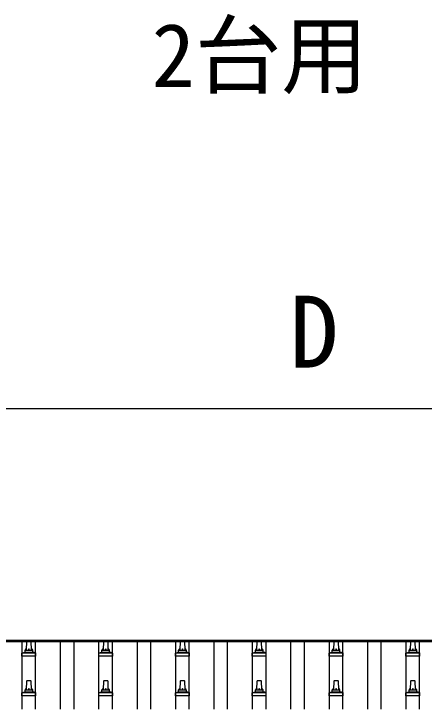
# Model space of a CAD drawing. Units: millimetres, scale not verified. Extents: x -13125 to 13125, y -19494 to 19412.
# Drawn here: x -3165 to -2096, y 6291 to 8100 of the extents above; entities that cross this region are included whole.
import ezdxf
from ezdxf.enums import TextEntityAlignment as Align

# ---------------------------------------------------------------- set-up
doc = ezdxf.new("R2010")
doc.units = ezdxf.units.MM
doc.header["$LTSCALE"] = 70
for name, color, linetype in [('0-2_USER1', 3, 'Continuous'), ('0-6_YKK_A1', 4, 'Continuous'), ('0-7_YKK_D', 6, 'Continuous')]:
    doc.layers.add(name, color=color, linetype=linetype)
doc.styles.add('ＭＳ ゴシック', font='')
doc.styles.get('ＭＳ ゴシック').set_extended_font_data('MS Gothic')

msp = doc.modelspace()

# ---------------------------------------------------------------- linework, layer by layer
at = {"layer": '0-6_YKK_A1'}
for p, q in [((-5348.49, 6470.6), (697.51, 6470.6)), ((-5348.49, 6467.01), (697.51, 6467.01)), ((-3142.99, 6290.99), (-3142.99, 6467.01)), ((-3131.49, 6444.08), (-3130.76, 6467.61)), ((-3129.76, 6468.58), (-3121.22, 6468.58)), ((-3120.22, 6467.61), (-3119.49, 6444.08)), ((-3107.99, 6290.99), (-3107.99, 6467.01)), ((-3042.99, 6290.99), (-3042.99, 6467.01)), ((-3007.99, 6290.99), (-3007.99, 6467.01)), ((-2942.99, 6290.99), (-2942.99, 6467.01)), ((-2931.49, 6444.08), (-2930.76, 6467.61)), ((-2929.76, 6468.58), (-2921.22, 6468.58)), ((-2920.22, 6467.61), (-2919.49, 6444.08)), ((-2907.99, 6290.99), (-2907.99, 6467.01)), ((-2842.99, 6290.99), (-2842.99, 6467.01)), ((-2807.99, 6290.99), (-2807.99, 6467.01)), ((-2742.99, 6290.99), (-2742.99, 6467.01)), ((-2731.49, 6444.08), (-2730.76, 6467.61)), ((-2729.76, 6468.58), (-2721.22, 6468.58)), ((-2720.22, 6467.61), (-2719.49, 6444.08)), ((-2707.99, 6290.99), (-2707.99, 6467.01)), ((-2642.99, 6290.99), (-2642.99, 6467.01)), ((-2607.99, 6290.99), (-2607.99, 6467.01)), ((-2542.99, 6290.99), (-2542.99, 6467.01)), ((-2531.49, 6444.08), (-2530.76, 6467.61)), ((-2529.76, 6468.58), (-2521.22, 6468.58)), ((-2520.22, 6467.61), (-2519.49, 6444.08)), ((-2507.99, 6290.99), (-2507.99, 6467.01)), ((-2442.99, 6290.99), (-2442.99, 6467.01)), ((-2407.99, 6290.99), (-2407.99, 6467.01)), ((-2342.99, 6290.99), (-2342.99, 6467.01)), ((-2331.49, 6444.08), (-2330.76, 6467.61)), ((-2329.76, 6468.58), (-2321.22, 6468.58)), ((-2320.22, 6467.61), (-2319.49, 6444.08)), ((-2307.99, 6290.99), (-2307.99, 6467.01)), ((-2242.99, 6290.99), (-2242.99, 6467.01)), ((-2207.99, 6290.99), (-2207.99, 6467.01)), ((-2142.99, 6290.99), (-2142.99, 6467.01)), ((-2131.49, 6444.08), (-2130.76, 6467.61)), ((-2129.76, 6468.58), (-2121.22, 6468.58)), ((-2120.22, 6467.61), (-2119.49, 6444.08)), ((-2107.99, 6290.99), (-2107.99, 6467.01)), ((-3135.49, 6439.87), (-3135.49, 6444.08)), ((-3134.49, 6444.08), (-3116.49, 6444.08)), ((-3115.49, 6439.87), (-3115.49, 6444.08)), ((-2935.49, 6439.87), (-2935.49, 6444.08)), ((-2934.49, 6444.08), (-2916.49, 6444.08)), ((-2915.49, 6439.87), (-2915.49, 6444.08)), ((-2735.49, 6439.87), (-2735.49, 6444.08)), ((-2734.49, 6444.08), (-2716.49, 6444.08)), ((-2715.49, 6439.87), (-2715.49, 6444.08)), ((-2535.49, 6439.87), (-2535.49, 6444.08)), ((-2534.49, 6444.08), (-2516.49, 6444.08)), ((-2515.49, 6439.87), (-2515.49, 6444.08)), ((-2335.49, 6439.87), (-2335.49, 6444.08)), ((-2334.49, 6444.08), (-2316.49, 6444.08)), ((-2315.49, 6439.87), (-2315.49, 6444.08)), ((-2135.49, 6439.87), (-2135.49, 6444.08)), ((-2134.49, 6444.08), (-2116.49, 6444.08)), ((-2115.49, 6439.87), (-2115.49, 6444.08)), ((-3143.74, 6428.58), (-3143.74, 6436.29)), ((-3107.24, 6428.58), (-3143.74, 6428.58)), ((-3143.36, 6437.08), (-3107.62, 6437.08)), ((-3142.98, 6437.27), (-3136.26, 6438.9)), ((-3135.87, 6439.08), (-3115.11, 6439.08)), ((-3108.01, 6437.27), (-3114.73, 6438.9)), ((-3107.24, 6428.58), (-3107.24, 6436.29)), ((-2943.74, 6428.58), (-2943.74, 6436.29)), ((-2907.24, 6428.58), (-2943.74, 6428.58)), ((-2943.36, 6437.08), (-2907.62, 6437.08)), ((-2942.98, 6437.27), (-2936.26, 6438.9)), ((-2935.87, 6439.08), (-2915.11, 6439.08)), ((-2908.01, 6437.27), (-2914.73, 6438.9)), ((-2907.24, 6428.58), (-2907.24, 6436.29)), ((-2743.74, 6428.58), (-2743.74, 6436.29)), ((-2707.24, 6428.58), (-2743.74, 6428.58)), ((-2743.36, 6437.08), (-2707.62, 6437.08)), ((-2742.98, 6437.27), (-2736.26, 6438.9)), ((-2735.87, 6439.08), (-2715.11, 6439.08)), ((-2708.01, 6437.27), (-2714.73, 6438.9)), ((-2707.24, 6428.58), (-2707.24, 6436.29)), ((-2543.74, 6428.58), (-2543.74, 6436.29)), ((-2507.24, 6428.58), (-2543.74, 6428.58)), ((-2543.36, 6437.08), (-2507.62, 6437.08)), ((-2542.98, 6437.27), (-2536.26, 6438.9)), ((-2535.87, 6439.08), (-2515.11, 6439.08)), ((-2508.01, 6437.27), (-2514.73, 6438.9)), ((-2507.24, 6428.58), (-2507.24, 6436.29)), ((-2343.74, 6428.58), (-2343.74, 6436.29)), ((-2307.24, 6428.58), (-2343.74, 6428.58)), ((-2343.36, 6437.08), (-2307.62, 6437.08)), ((-2342.98, 6437.27), (-2336.26, 6438.9)), ((-2335.87, 6439.08), (-2315.11, 6439.08)), ((-2308.01, 6437.27), (-2314.73, 6438.9)), ((-2307.24, 6428.58), (-2307.24, 6436.29)), ((-2143.74, 6428.58), (-2143.74, 6436.29)), ((-2107.24, 6428.58), (-2143.74, 6428.58)), ((-2143.36, 6437.08), (-2107.62, 6437.08)), ((-2142.98, 6437.27), (-2136.26, 6438.9)), ((-2135.87, 6439.08), (-2115.11, 6439.08)), ((-2108.01, 6437.27), (-2114.73, 6438.9)), ((-2107.24, 6428.58), (-2107.24, 6436.29)), ((-3131.49, 6340.75), (-3130.76, 6364.27)), ((-3129.76, 6365.25), (-3121.22, 6365.25)), ((-3120.22, 6364.27), (-3119.49, 6340.75)), ((-2931.49, 6340.75), (-2930.76, 6364.27)), ((-2929.76, 6365.25), (-2921.22, 6365.25)), ((-2920.22, 6364.27), (-2919.49, 6340.75)), ((-2731.49, 6340.75), (-2730.76, 6364.27)), ((-2729.76, 6365.25), (-2721.22, 6365.25)), ((-2720.22, 6364.27), (-2719.49, 6340.75)), ((-2531.49, 6340.75), (-2530.76, 6364.27)), ((-2529.76, 6365.25), (-2521.22, 6365.25)), ((-2520.22, 6364.27), (-2519.49, 6340.75)), ((-2331.49, 6340.75), (-2330.76, 6364.27)), ((-2329.76, 6365.25), (-2321.22, 6365.25)), ((-2320.22, 6364.27), (-2319.49, 6340.75)), ((-2131.49, 6340.75), (-2130.76, 6364.27)), ((-2129.76, 6365.25), (-2121.22, 6365.25)), ((-2120.22, 6364.27), (-2119.49, 6340.75)), ((-3143.74, 6325.25), (-3143.74, 6332.96)), ((-3143.36, 6333.75), (-3107.62, 6333.75)), ((-3142.98, 6333.93), (-3136.26, 6335.56)), ((-3135.87, 6335.75), (-3115.11, 6335.75)), ((-3135.49, 6336.53), (-3135.49, 6340.75)), ((-3134.49, 6340.75), (-3116.49, 6340.75)), ((-3115.49, 6336.53), (-3115.49, 6340.75)), ((-3108.01, 6333.93), (-3114.73, 6335.56)), ((-3107.24, 6325.25), (-3107.24, 6332.96)), ((-2943.74, 6325.25), (-2943.74, 6332.96)), ((-2943.36, 6333.75), (-2907.62, 6333.75)), ((-2942.98, 6333.93), (-2936.26, 6335.56)), ((-2935.87, 6335.75), (-2915.11, 6335.75)), ((-2935.49, 6336.53), (-2935.49, 6340.75)), ((-2934.49, 6340.75), (-2916.49, 6340.75)), ((-2915.49, 6336.53), (-2915.49, 6340.75)), ((-2908.01, 6333.93), (-2914.73, 6335.56)), ((-2907.24, 6325.25), (-2907.24, 6332.96)), ((-2743.74, 6325.25), (-2743.74, 6332.96)), ((-2743.36, 6333.75), (-2707.62, 6333.75)), ((-2742.98, 6333.93), (-2736.26, 6335.56)), ((-2735.87, 6335.75), (-2715.11, 6335.75)), ((-2735.49, 6336.53), (-2735.49, 6340.75)), ((-2734.49, 6340.75), (-2716.49, 6340.75)), ((-2715.49, 6336.53), (-2715.49, 6340.75)), ((-2708.01, 6333.93), (-2714.73, 6335.56)), ((-2707.24, 6325.25), (-2707.24, 6332.96)), ((-2543.74, 6325.25), (-2543.74, 6332.96)), ((-2543.36, 6333.75), (-2507.62, 6333.75)), ((-2542.98, 6333.93), (-2536.26, 6335.56)), ((-2535.87, 6335.75), (-2515.11, 6335.75)), ((-2535.49, 6336.53), (-2535.49, 6340.75)), ((-2534.49, 6340.75), (-2516.49, 6340.75)), ((-2515.49, 6336.53), (-2515.49, 6340.75)), ((-2508.01, 6333.93), (-2514.73, 6335.56)), ((-2507.24, 6325.25), (-2507.24, 6332.96)), ((-2343.74, 6325.25), (-2343.74, 6332.96)), ((-2343.36, 6333.75), (-2307.62, 6333.75)), ((-2342.98, 6333.93), (-2336.26, 6335.56)), ((-2335.87, 6335.75), (-2315.11, 6335.75)), ((-2335.49, 6336.53), (-2335.49, 6340.75)), ((-2334.49, 6340.75), (-2316.49, 6340.75)), ((-2315.49, 6336.53), (-2315.49, 6340.75)), ((-2308.01, 6333.93), (-2314.73, 6335.56)), ((-2307.24, 6325.25), (-2307.24, 6332.96)), ((-2143.74, 6325.25), (-2143.74, 6332.96)), ((-2143.36, 6333.75), (-2107.62, 6333.75)), ((-2142.98, 6333.93), (-2136.26, 6335.56)), ((-2135.87, 6335.75), (-2115.11, 6335.75)), ((-2135.49, 6336.53), (-2135.49, 6340.75)), ((-2134.49, 6340.75), (-2116.49, 6340.75)), ((-2115.49, 6336.53), (-2115.49, 6340.75)), ((-2108.01, 6333.93), (-2114.73, 6335.56)), ((-2107.24, 6325.25), (-2107.24, 6332.96)), ((-3107.24, 6325.25), (-3143.74, 6325.25)), ((-2907.24, 6325.25), (-2943.74, 6325.25)), ((-2707.24, 6325.25), (-2743.74, 6325.25)), ((-2507.24, 6325.25), (-2543.74, 6325.25)), ((-2307.24, 6325.25), (-2343.74, 6325.25)), ((-2107.24, 6325.25), (-2143.74, 6325.25))]:
    msp.add_line(p, q, dxfattribs=at)
for centre, radius, start, end in [((-3129.76, 6467.58), 1, 90, 178.60509), ((-3121.22, 6467.58), 1, 1.39491, 90), ((-2929.76, 6467.58), 1, 90, 178.60509), ((-2921.22, 6467.58), 1, 1.39491, 90), ((-2729.76, 6467.58), 1, 90, 178.60509), ((-2721.22, 6467.58), 1, 1.39491, 90), ((-2529.76, 6467.58), 1, 90, 178.60509), ((-2521.22, 6467.58), 1, 1.39491, 90), ((-2329.76, 6467.58), 1, 90, 178.60509), ((-2321.22, 6467.58), 1, 1.39491, 90), ((-2129.76, 6467.58), 1, 90, 178.60509), ((-2121.22, 6467.58), 1, 1.39491, 90), ((-3131.41, 6443.45), 4.13, 90, 171.17633), ((-3134.49, 6443.08), 1, 90, 180), ((-3122.16, 6444.08), 4.83, 133.60282, 180), ((-3128.82, 6444.08), 4.83, 0, 46.39718), ((-3119.58, 6443.45), 4.13, 8.82367, 90), ((-3116.49, 6443.08), 1, 0, 90), ((-2931.41, 6443.45), 4.13, 90, 171.17633), ((-2934.49, 6443.08), 1, 90, 180), ((-2922.16, 6444.08), 4.83, 133.60282, 180), ((-2928.82, 6444.08), 4.83, 0, 46.39718), ((-2919.58, 6443.45), 4.13, 8.82367, 90), ((-2916.49, 6443.08), 1, 0, 90), ((-2731.41, 6443.45), 4.13, 90, 171.17633), ((-2734.49, 6443.08), 1, 90, 180), ((-2722.16, 6444.08), 4.83, 133.60282, 180), ((-2728.82, 6444.08), 4.83, 0, 46.39718), ((-2719.58, 6443.45), 4.13, 8.82367, 90), ((-2716.49, 6443.08), 1, 0, 90), ((-2531.41, 6443.45), 4.13, 90, 171.17633), ((-2534.49, 6443.08), 1, 90, 180), ((-2522.16, 6444.08), 4.83, 133.60282, 180), ((-2528.82, 6444.08), 4.83, 0, 46.39718), ((-2519.58, 6443.45), 4.13, 8.82367, 90), ((-2516.49, 6443.08), 1, 0, 90), ((-2331.41, 6443.45), 4.13, 90, 171.17633), ((-2334.49, 6443.08), 1, 90, 180), ((-2322.16, 6444.08), 4.83, 133.60282, 180), ((-2328.82, 6444.08), 4.83, 0, 46.39718), ((-2319.58, 6443.45), 4.13, 8.82367, 90), ((-2316.49, 6443.08), 1, 0, 90), ((-2131.41, 6443.45), 4.13, 90, 171.17633), ((-2134.49, 6443.08), 1, 90, 180), ((-2122.16, 6444.08), 4.83, 133.60282, 180), ((-2128.82, 6444.08), 4.83, 0, 46.39718), ((-2119.58, 6443.45), 4.13, 8.82367, 90), ((-2116.49, 6443.08), 1, 0, 90), ((-3142.74, 6436.29), 1, 103.62699, 180), ((-3136.49, 6439.87), 1, 283.62699, 0), ((-3114.49, 6439.87), 1, 180, 256.37301), ((-3108.24, 6436.29), 1, 0, 76.37301), ((-2942.74, 6436.29), 1, 103.62699, 180), ((-2936.49, 6439.87), 1, 283.62699, 0), ((-2914.49, 6439.87), 1, 180, 256.37301), ((-2908.24, 6436.29), 1, 0, 76.37301), ((-2742.74, 6436.29), 1, 103.62699, 180), ((-2736.49, 6439.87), 1, 283.62699, 0), ((-2714.49, 6439.87), 1, 180, 256.37301), ((-2708.24, 6436.29), 1, 0, 76.37301), ((-2542.74, 6436.29), 1, 103.62699, 180), ((-2536.49, 6439.87), 1, 283.62699, 0), ((-2514.49, 6439.87), 1, 180, 256.37301), ((-2508.24, 6436.29), 1, 0, 76.37301), ((-2342.74, 6436.29), 1, 103.62699, 180), ((-2336.49, 6439.87), 1, 283.62699, 0), ((-2314.49, 6439.87), 1, 180, 256.37301), ((-2308.24, 6436.29), 1, 0, 76.37301), ((-2142.74, 6436.29), 1, 103.62699, 180), ((-2136.49, 6439.87), 1, 283.62699, 0), ((-2114.49, 6439.87), 1, 180, 256.37301), ((-2108.24, 6436.29), 1, 0, 76.37301), ((-3129.76, 6364.25), 1, 90, 178.60509), ((-3121.22, 6364.25), 1, 1.39491, 90), ((-2929.76, 6364.25), 1, 90, 178.60509), ((-2921.22, 6364.25), 1, 1.39491, 90), ((-2729.76, 6364.25), 1, 90, 178.60509), ((-2721.22, 6364.25), 1, 1.39491, 90), ((-2529.76, 6364.25), 1, 90, 178.60509), ((-2521.22, 6364.25), 1, 1.39491, 90), ((-2329.76, 6364.25), 1, 90, 178.60509), ((-2321.22, 6364.25), 1, 1.39491, 90), ((-2129.76, 6364.25), 1, 90, 178.60509), ((-2121.22, 6364.25), 1, 1.39491, 90), ((-3142.74, 6332.96), 1, 103.62699, 180), ((-3136.49, 6336.53), 1, 283.62699, 0), ((-3131.41, 6340.11), 4.13, 90, 171.17633), ((-3134.49, 6339.75), 1, 90, 180), ((-3122.16, 6340.75), 4.83, 133.60282, 180), ((-3128.82, 6340.75), 4.83, 0, 46.39718), ((-3119.58, 6340.11), 4.13, 8.82367, 90), ((-3116.49, 6339.75), 1, 0, 90), ((-3114.49, 6336.53), 1, 180, 256.37301), ((-3108.24, 6332.96), 1, 0, 76.37301), ((-2942.74, 6332.96), 1, 103.62699, 180), ((-2936.49, 6336.53), 1, 283.62699, 0), ((-2931.41, 6340.11), 4.13, 90, 171.17633), ((-2934.49, 6339.75), 1, 90, 180), ((-2922.16, 6340.75), 4.83, 133.60282, 180), ((-2928.82, 6340.75), 4.83, 0, 46.39718), ((-2919.58, 6340.11), 4.13, 8.82367, 90), ((-2916.49, 6339.75), 1, 0, 90), ((-2914.49, 6336.53), 1, 180, 256.37301), ((-2908.24, 6332.96), 1, 0, 76.37301), ((-2742.74, 6332.96), 1, 103.62699, 180), ((-2736.49, 6336.53), 1, 283.62699, 0), ((-2731.41, 6340.11), 4.13, 90, 171.17633), ((-2734.49, 6339.75), 1, 90, 180), ((-2722.16, 6340.75), 4.83, 133.60282, 180), ((-2728.82, 6340.75), 4.83, 0, 46.39718), ((-2719.58, 6340.11), 4.13, 8.82367, 90), ((-2716.49, 6339.75), 1, 0, 90), ((-2714.49, 6336.53), 1, 180, 256.37301), ((-2708.24, 6332.96), 1, 0, 76.37301), ((-2542.74, 6332.96), 1, 103.62699, 180), ((-2536.49, 6336.53), 1, 283.62699, 0), ((-2531.41, 6340.11), 4.13, 90, 171.17633), ((-2534.49, 6339.75), 1, 90, 180), ((-2522.16, 6340.75), 4.83, 133.60282, 180), ((-2528.82, 6340.75), 4.83, 0, 46.39718), ((-2519.58, 6340.11), 4.13, 8.82367, 90), ((-2516.49, 6339.75), 1, 0, 90), ((-2514.49, 6336.53), 1, 180, 256.37301), ((-2508.24, 6332.96), 1, 0, 76.37301), ((-2342.74, 6332.96), 1, 103.62699, 180), ((-2336.49, 6336.53), 1, 283.62699, 0), ((-2331.41, 6340.11), 4.13, 90, 171.17633), ((-2334.49, 6339.75), 1, 90, 180), ((-2322.16, 6340.75), 4.83, 133.60282, 180), ((-2328.82, 6340.75), 4.83, 0, 46.39718), ((-2319.58, 6340.11), 4.13, 8.82367, 90), ((-2316.49, 6339.75), 1, 0, 90), ((-2314.49, 6336.53), 1, 180, 256.37301), ((-2308.24, 6332.96), 1, 0, 76.37301), ((-2142.74, 6332.96), 1, 103.62699, 180), ((-2136.49, 6336.53), 1, 283.62699, 0), ((-2131.41, 6340.11), 4.13, 90, 171.17633), ((-2134.49, 6339.75), 1, 90, 180), ((-2122.16, 6340.75), 4.83, 133.60282, 180), ((-2128.82, 6340.75), 4.83, 0, 46.39718), ((-2119.58, 6340.11), 4.13, 8.82367, 90), ((-2116.49, 6339.75), 1, 0, 90), ((-2114.49, 6336.53), 1, 180, 256.37301), ((-2108.24, 6332.96), 1, 0, 76.37301)]:
    msp.add_arc(centre, radius, start, end, dxfattribs=at)
at = {"layer": '0-7_YKK_D'}
msp.add_line((-5227.5, 7073.6), (576.5, 7073.6), dxfattribs=at)

# ---------------------------------------------------------------- texts
at = {"layer": '0-2_USER1', "style": 'ＭＳ ゴシック'}
msp.add_text('2台用', height=165, dxfattribs=at).set_placement((-2805.62, 7860.65), align=Align.BOTTOM_LEFT)
at = {"layer": '0-7_YKK_D', "style": 'ＭＳ ゴシック'}
msp.add_text('D', height=187, dxfattribs=at).set_placement((-2446.48, 7123.6), align=Align.BOTTOM_LEFT)

doc.saveas('drawing.dxf')
